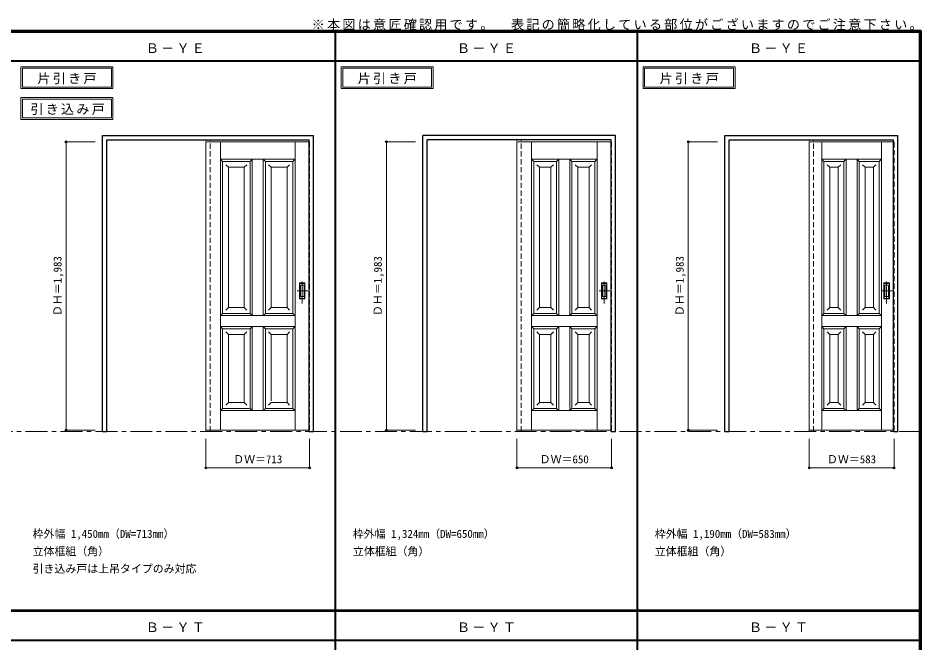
# Model space of a CAD drawing. Units: millimetres, scale not verified. Extents: x -6000 to 5700, y -4307 to 4260.
# Drawn here: x -502 to 5700, y -36 to 4260 of the extents above; entities that cross this region are included whole.
import ezdxf
from ezdxf.enums import TextEntityAlignment as Align

# ---------------------------------------------------------------- set-up
doc = ezdxf.new("R2010")
doc.units = ezdxf.units.MM
doc.header["$LTSCALE"] = 30
doc.header["$PDMODE"] = 32
doc.header["$PDSIZE"] = 15
doc.linetypes.add('CHAIN1', pattern=[8, 5, -1, 1, -1])
doc.linetypes.add('DASHED1', pattern=[1.8, 1.2, -0.6])
for name, color, linetype, lineweight in [('0-1_通り芯', 7, 'CHAIN1', 18), ('0-2_扉', 7, 'Continuous', 18), ('0-4_枠', 3, 'Continuous', 25), ('0-6_引手', 7, 'Continuous', 18), ('0-A_文字', 7, 'Continuous', 18), ('0-B_寸法', 7, 'Continuous', 9), ('F-1_枠', 6, 'Continuous', 40)]:
    doc.layers.add(name, color=color, linetype=linetype, lineweight=lineweight)
doc.styles.add('ＭＳ ゴシック', font='')
doc.styles.get('ＭＳ ゴシック').set_extended_font_data('MS Gothic')

msp = doc.modelspace()

# ---------------------------------------------------------------- linework, layer by layer
at = {"layer": '0-1_通り芯'}
msp.add_line((-5490, 1418), (5690, 1418), dxfattribs=at)
at = {"layer": '0-2_扉', "color": 4, "linetype": 'DASHED1', "lineweight": 9}
for p, q in [((788, 3409.5), (788, 3405.5)), ((1498, 3409.5), (1501, 3409.5)), ((2925, 3409.5), (2925, 3405.5)), ((3572, 3409.5), (3575, 3409.5)), ((4932, 3409.5), (4932, 3405.5)), ((5512, 3409.5), (5515, 3409.5))]:
    msp.add_line(p, q, dxfattribs=at)
at = {"layer": '0-2_扉'}
for p, q in [((788, 3409.5), (788, 1426.5)), ((788, 3409.5), (1498, 3409.5)), ((888, 1426.5), (888, 3409.5)), ((1401, 1426.5), (1401, 3409.5)), ((2925, 3409.5), (2925, 1426.5)), ((2925, 3409.5), (3572, 3409.5)), ((3025, 1426.5), (3025, 3409.5)), ((3475, 1426.5), (3475, 3409.5)), ((4932, 3409.5), (4932, 1426.5)), ((4932, 3409.5), (5512, 3409.5)), ((5019, 1426.5), (5019, 3409.5)), ((5428, 1426.5), (5428, 3409.5)), ((888, 3289.5), (903, 3274.5)), ((888, 3289.5), (1184.5, 3289.5)), ((1092, 3274.5), (1107, 3289.5)), ((1107, 3289.5), (1107, 2214.5)), ((1182, 3289.5), (1182, 2214.5)), ((1197, 3274.5), (1182.29, 3289.21)), ((1184.5, 3289.5), (1401, 3289.5)), ((1401, 3289.5), (1386, 3274.5)), ((3025, 3289.5), (3475, 3289.5)), ((3197.5, 3274.5), (3212.5, 3289.5)), ((3212.5, 3289.5), (3212.5, 2214.5)), ((3287.5, 3289.5), (3287.5, 2214.5)), ((3302.5, 3274.5), (3287.5, 3289.5)), ((3475, 3289.5), (3460, 3274.5)), ((5019, 3289.5), (5034, 3274.5)), ((5019, 3289.5), (5428, 3289.5)), ((5171, 3274.5), (5186, 3289.5)), ((5186, 3289.5), (5186, 2214.5)), ((5261, 3289.5), (5261, 2214.5)), ((5276, 3274.5), (5261, 3289.5)), ((5428, 3289.5), (5413, 3274.5)), ((943.04, 3234.5), (925.36, 3252.18)), ((943, 2269.5), (943, 3234.5)), ((1052.04, 3234.5), (943.04, 3234.5)), ((1052, 3234.5), (1052, 2269.5)), ((1052.04, 3234.5), (1069.71, 3252.18)), ((1092, 3274.5), (1092, 2986.5)), ((1197, 3274.5), (1197, 2986.5)), ((1197, 3274.5), (1386, 3274.5)), ((1237, 3234.5), (1219.32, 3252.18)), ((1346, 3234.5), (1237, 3234.5)), ((1237, 2269.5), (1237, 3234.5)), ((1346, 3234.5), (1363.68, 3252.18)), ((1346, 3234.5), (1346, 2269.5)), ((1386, 2229.5), (1386, 3274.5)), ((3040, 2373.19), (3040, 3274.5)), ((3080, 3234.5), (3062.32, 3252.18)), ((3080, 3234.5), (3157.5, 3234.5)), ((3080, 2269.5), (3080, 3234.5)), ((3157.5, 3234.5), (3175.18, 3252.18)), ((3157.5, 3234.5), (3157.5, 2269.5)), ((3197.5, 3274.5), (3197.5, 2229.5)), ((3302.5, 3274.5), (3302.5, 2229.5)), ((3302.5, 3274.5), (3460, 3274.5)), ((3342.5, 3234.5), (3324.82, 3252.18)), ((3342.5, 3234.5), (3420, 3234.5)), ((3342.5, 3234.5), (3342.5, 2269.5)), ((3420, 3234.5), (3437.68, 3252.18)), ((3420, 2269.5), (3420, 3234.5)), ((3460, 2230.61), (3460, 3274.5)), ((5074, 3234.5), (5056.32, 3252.18)), ((5074, 3234.5), (5131, 3234.5)), ((5074, 2269.5), (5074, 3234.5)), ((5131, 3234.5), (5148.68, 3252.18)), ((5131, 3234.5), (5131, 2269.5)), ((5171, 3274.5), (5171, 2229.5)), ((5276, 3274.5), (5276, 2229.5)), ((5276, 3274.5), (5413, 3274.5)), ((5316, 3234.5), (5298.32, 3252.18)), ((5316, 3234.5), (5373, 3234.5)), ((5316, 3234.5), (5316, 2269.5)), ((5373, 3234.5), (5390.68, 3252.18)), ((5373, 2269.5), (5373, 3234.5)), ((5413, 2230.61), (5413, 3274.5)), ((903.19, 3091.5), (903, 3091.5)), ((3040.19, 3091.5), (3040, 3091.5)), ((5034.19, 3091.5), (5034, 3091.5)), ((1092, 2986.5), (1092, 2229.5)), ((1197, 2986.5), (1197, 2229.5)), ((943, 2766.5), (943, 2767.93)), ((1237, 2766.5), (1237, 2767.93)), ((903, 2229.5), (903, 2372.02)), ((3040, 2229.5), (3040, 2373.19)), ((5034, 2229.5), (5034, 2373.19)), ((943, 2269.5), (925.32, 2251.82)), ((1052, 2269.5), (1069.68, 2251.82)), ((1237, 2269.5), (1219.32, 2251.82)), ((1346, 2269.5), (1363.68, 2251.82)), ((3080, 2269.5), (3062.32, 2251.82)), ((3080, 2269.5), (3157.5, 2269.5)), ((3157.5, 2269.5), (3175.18, 2251.82)), ((3342.5, 2269.5), (3324.82, 2251.82)), ((3342.5, 2269.5), (3420, 2269.5)), ((3420, 2269.5), (3437.68, 2251.82)), ((5074, 2269.5), (5056.32, 2251.82)), ((5074, 2269.5), (5131, 2269.5)), ((5131, 2269.5), (5148.68, 2251.82)), ((5316, 2269.5), (5298.32, 2251.82)), ((5316, 2269.5), (5373, 2269.5)), ((5373, 2269.5), (5390.68, 2251.82)), ((888, 2214.5), (903, 2229.5)), ((1182, 2214.5), (888, 2214.5)), ((1092, 2229.5), (903, 2229.5)), ((1182, 2214.5), (1197, 2229.5)), ((1401, 2214.5), (1182, 2214.5)), ((1386, 2229.5), (1197, 2229.5)), ((1197, 2229.5), (1386, 2229.5)), ((1386, 2229.5), (1401, 2214.5)), ((3025, 2214.5), (3040, 2229.5)), ((3025, 2214.5), (3475, 2214.5)), ((3040, 2229.5), (3197.5, 2229.5)), ((3212.5, 2214.5), (3197.5, 2229.5)), ((3287.5, 2214.5), (3302.5, 2229.5)), ((3302.5, 2229.5), (3460, 2229.5)), ((3460, 2229.5), (3460, 2230.61)), ((3460, 2229.5), (3475, 2214.5)), ((5019, 2214.5), (5034, 2229.5)), ((5019, 2214.5), (5428, 2214.5)), ((5034, 2229.5), (5171, 2229.5)), ((5186, 2214.5), (5171, 2229.5)), ((5261, 2214.5), (5276, 2229.5)), ((5276, 2229.5), (5413, 2229.5)), ((5413, 2229.5), (5413, 2230.61)), ((5413, 2229.5), (5428, 2214.5)), ((888, 2139.5), (903, 2124.5)), ((888, 2139.5), (1182, 2139.5)), ((903, 2124.5), (1092, 2124.5)), ((903, 1576.5), (903, 2124.5)), ((1092, 2124.5), (1107, 2139.5)), ((1092, 2124.5), (1092, 1576.5)), ((1107, 2139.5), (1107, 1561.5)), ((1182, 2139.5), (1401, 2139.5)), ((1182, 2139.5), (1197, 2124.5)), ((1182, 2139.5), (1182, 1561.5)), ((1197, 2124.5), (1386, 2124.5)), ((1197, 2124.5), (1197, 1576.5)), ((1386, 2124.5), (1401, 2139.5)), ((1386, 1576.5), (1386, 2124.5)), ((3025, 2139.5), (3475, 2139.5)), ((3025, 2139.5), (3040, 2124.5)), ((3040, 1576.5), (3040, 2124.5)), ((3040, 2124.5), (3197.5, 2124.5)), ((3197.5, 2124.5), (3212.5, 2139.5)), ((3197.5, 2124.5), (3197.5, 1576.5)), ((3212.5, 2139.5), (3212.5, 1561.5)), ((3302.5, 2124.5), (3287.5, 2139.5)), ((3287.5, 2139.5), (3287.5, 1561.5)), ((3302.5, 2124.5), (3302.5, 1576.5)), ((3460, 1576.5), (3460, 2124.5)), ((5019, 2139.5), (5034, 2124.5)), ((5019, 2139.5), (5428, 2139.5)), ((5034, 1576.5), (5034, 2124.5)), ((5034, 2124.5), (5171, 2124.5)), ((5171, 2124.5), (5186, 2139.5)), ((5171, 2124.5), (5171, 1576.5)), ((5186, 2139.5), (5186, 1561.5)), ((5261, 2139.5), (5261, 1561.5)), ((5276, 2124.5), (5261, 2139.5)), ((5276, 2124.5), (5276, 1576.5)), ((5276, 2124.5), (5413, 2124.5)), ((943.04, 2084.5), (925.36, 2102.18)), ((943, 1616.5), (943, 2084.5)), ((1052.04, 2084.5), (943.04, 2084.5)), ((1052, 2084.5), (1052, 1616.5)), ((1052.04, 2084.5), (1069.71, 2102.18)), ((1237, 2084.5), (1219.32, 2102.18)), ((1346, 2084.5), (1237, 2084.5)), ((1237, 1627.77), (1237, 2084.5)), ((1346, 2084.5), (1363.68, 2102.18)), ((1346, 2084.5), (1346, 1616.5)), ((3080, 2084.5), (3062.32, 2102.18)), ((3080, 2084.5), (3157.5, 2084.5)), ((3080, 1616.5), (3080, 2084.5)), ((3157.5, 2084.5), (3175.18, 2102.18)), ((3157.5, 2084.5), (3157.5, 1616.5)), ((3342.5, 2084.5), (3324.82, 2102.18)), ((3342.5, 2084.5), (3342.5, 1616.5)), ((3342.5, 2084.5), (3420, 2084.5)), ((3420, 2084.5), (3437.68, 2102.18)), ((5074, 2084.5), (5131, 2084.5)), ((5131, 2084.5), (5148.68, 2102.18)), ((5131, 2084.5), (5131, 1616.5)), ((5316, 2084.5), (5298.32, 2102.18)), ((5316, 2084.5), (5316, 1616.5)), ((5316, 2084.5), (5373, 2084.5)), ((943, 1616.5), (925.32, 1598.82)), ((1052, 1616.5), (1069.68, 1598.82)), ((1237, 1616.5), (1219.32, 1598.82)), ((1346, 1616.5), (1363.68, 1598.82)), ((3080, 1616.5), (3062.32, 1598.82)), ((3080, 1616.5), (3157.5, 1616.5)), ((3157.5, 1616.5), (3175.18, 1598.82)), ((3342.5, 1616.5), (3324.82, 1598.82)), ((3420, 1616.5), (3437.68, 1598.82)), ((5074, 1616.5), (5056.32, 1598.82)), ((5074, 1616.5), (5131, 1616.5)), ((5131, 1616.5), (5148.68, 1598.82)), ((5316, 1616.5), (5298.32, 1598.82)), ((5316, 1616.5), (5373, 1616.5)), ((5373, 1616.5), (5390.68, 1598.82)), ((903, 1576.5), (888, 1561.5)), ((888, 1561.5), (1182, 1561.5)), ((903, 1576.5), (1092, 1576.5)), ((1092, 1576.5), (1107, 1561.5)), ((1197, 1576.5), (1182, 1561.5)), ((1182, 1561.5), (1401, 1561.5)), ((1197, 1576.5), (1386, 1576.5)), ((1386, 1576.5), (1401, 1561.5)), ((3040, 1576.5), (3025, 1561.5)), ((3025, 1561.5), (3475, 1561.5)), ((3040, 1576.5), (3197.5, 1576.5)), ((3212.5, 1561.5), (3197.5, 1576.5)), ((3287.5, 1561.5), (3302.5, 1576.5)), ((5034, 1576.5), (5019, 1561.5)), ((5019, 1561.5), (5428, 1561.5)), ((5034, 1576.5), (5171, 1576.5)), ((5186, 1561.5), (5171, 1576.5)), ((5261, 1561.5), (5276, 1576.5)), ((5276, 1576.5), (5413, 1576.5)), ((5413, 1576.5), (5428, 1561.5)), ((788, 1426.5), (1498, 1426.5)), ((2925, 1426.5), (3572, 1426.5)), ((4932, 1426.5), (5512, 1426.5))]:
    msp.add_line(p, q, dxfattribs=at)
at = {"layer": '0-2_扉', "color": 4, "linetype": 'DASHED1', "lineweight": 9}
for points in [[(1498, 1426.5), (1501, 1426.5), (1501, 3409.5)], [(3572, 1426.5), (3575, 1426.5), (3575, 3409.5)], [(5512, 1426.5), (5515, 1426.5), (5515, 3409.5)]]:
    msp.add_lwpolyline(points, dxfattribs=at)
at = {"layer": '0-2_扉'}
for points in [[(3025, 3289.5), (3040, 3274.5), (3197.5, 3274.5)], [(903, 2372.02), (903, 3274.5), (1092, 3274.5)], [(5034, 2229.5), (5034, 3274.5), (5171, 3274.5)], [(1052, 2269.5), (943, 2269.5), (943, 2270.93)], [(1346, 2269.5), (1237, 2269.5), (1237, 2270.93)], [(903, 2229.5), (1092, 2229.5), (1107, 2214.5)], [(3302.5, 2124.5), (3460, 2124.5), (3475, 2139.5)], [(5413, 1576.5), (5413, 2124.5), (5428, 2139.5)], [(3342.5, 1616.5), (3420, 1616.5), (3420, 2084.5)], [(5074, 1616.5), (5074, 2084.5), (5056.32, 2102.18)], [(5373, 1616.5), (5373, 2084.5), (5390.68, 2102.18)], [(1052, 1616.5), (943, 1616.5), (943, 1617.93)], [(1346, 1616.5), (1237, 1616.5), (1237, 1617.93)], [(3302.5, 1576.5), (3460, 1576.5), (3475, 1561.5)]]:
    msp.add_lwpolyline(points, dxfattribs=at)
at = {"layer": '0-4_枠'}
for p, q in [((78, 1418), (78, 3453)), ((78, 3453), (1528, 3453)), ((108, 3423), (1498, 3423)), ((1498, 1418), (1498, 3423)), ((1528, 1418), (1528, 3453)), ((2278, 1418), (2278, 3453)), ((3602, 3453), (2278, 3453)), ((3572, 3423), (2308, 3423)), ((3572, 1418), (3572, 3423)), ((3602, 1418), (3602, 3453)), ((4352, 1418), (4352, 3453)), ((4352, 3453), (5542, 3453)), ((4382, 3423), (5512, 3423)), ((5512, 1418), (5512, 3423)), ((5542, 1418), (5542, 3453)), ((1498, 1418), (1528, 1418)), ((3572, 1418), (3602, 1418)), ((5512, 1418), (5542, 1418))]:
    msp.add_line(p, q, dxfattribs=at)
at = {"layer": '0-4_枠', "color": 4, "linetype": 'DASHED1', "lineweight": 9}
for p, q in [((788, 1418), (788, 3423)), ((818, 1418), (818, 3423)), ((2925, 1418), (2925, 3423)), ((2955, 1418), (2955, 3423)), ((4932, 1418), (4932, 3423)), ((4962, 1418), (4962, 3423)), ((788, 1418), (818, 1418)), ((2925, 1418), (2955, 1418)), ((4932, 1418), (4962, 1418))]:
    msp.add_line(p, q, dxfattribs=at)
at = {"layer": '0-4_枠'}
for points in [[(78, 1418), (108, 1418), (108, 3423)], [(2278, 1418), (2308, 1418), (2308, 3423)], [(4352, 1418), (4382, 1418), (4382, 3423)]]:
    msp.add_lwpolyline(points, dxfattribs=at)
at = {"layer": '0-6_引手'}
for p, q in [((1469, 2439), (1431, 2439)), ((1431, 2329), (1431, 2439)), ((1462.5, 2423), (1437.5, 2423)), ((1437.5, 2345), (1437.5, 2423)), ((1462.5, 2345), (1462.5, 2423)), ((1469, 2329), (1469, 2439)), ((3543, 2439), (3505, 2439)), ((3505, 2329), (3505, 2439)), ((3543, 2439), (3505, 2439)), ((3505, 2329), (3505, 2439)), ((3536.5, 2423), (3511.5, 2423)), ((3511.5, 2345), (3511.5, 2423)), ((3536.5, 2423), (3511.5, 2423)), ((3511.5, 2345), (3511.5, 2423)), ((3536.5, 2345), (3536.5, 2423)), ((3536.5, 2345), (3536.5, 2423)), ((3543, 2329), (3543, 2439)), ((3543, 2329), (3543, 2439)), ((5483, 2439), (5445, 2439)), ((5445, 2329), (5445, 2439)), ((5483, 2439), (5445, 2439)), ((5445, 2329), (5445, 2439)), ((5476.5, 2423), (5451.5, 2423)), ((5451.5, 2345), (5451.5, 2423)), ((5476.5, 2423), (5451.5, 2423)), ((5451.5, 2345), (5451.5, 2423)), ((5476.5, 2345), (5476.5, 2423)), ((5476.5, 2345), (5476.5, 2423)), ((5483, 2329), (5483, 2439)), ((5483, 2329), (5483, 2439)), ((1469, 2329), (1431, 2329)), ((1462.5, 2345), (1437.5, 2345)), ((3543, 2329), (3505, 2329)), ((3543, 2329), (3505, 2329)), ((3536.5, 2345), (3511.5, 2345)), ((3536.5, 2345), (3511.5, 2345)), ((5483, 2329), (5445, 2329)), ((5483, 2329), (5445, 2329)), ((5476.5, 2345), (5451.5, 2345)), ((5476.5, 2345), (5451.5, 2345))]:
    msp.add_line(p, q, dxfattribs=at)
at = {"layer": '0-6_引手', "linetype": 'DASHED1'}
for p, q in [((1434, 2333), (1434, 2435)), ((3508, 2333), (3508, 2435)), ((3508, 2333), (3508, 2435)), ((5448, 2333), (5448, 2435)), ((5448, 2333), (5448, 2435)), ((1466, 2333), (1434, 2333)), ((3540, 2333), (3508, 2333)), ((3540, 2333), (3508, 2333)), ((5480, 2333), (5448, 2333)), ((5480, 2333), (5448, 2333))]:
    msp.add_line(p, q, dxfattribs=at)
at = {"layer": '0-6_引手', "linetype": 'CHAIN1'}
for p, q in [((1450, 2298.77), (1450, 2469.62)), ((3524, 2298.77), (3524, 2469.62)), ((3524, 2298.77), (3524, 2469.62)), ((5464, 2298.77), (5464, 2469.62)), ((5464, 2298.77), (5464, 2469.62)), ((1488.07, 2384), (1415.56, 2384)), ((3562.07, 2384), (3489.56, 2384)), ((3562.07, 2384), (3489.56, 2384)), ((5502.07, 2384), (5429.56, 2384)), ((5502.07, 2384), (5429.56, 2384))]:
    msp.add_line(p, q, dxfattribs=at)
at = {"layer": '0-6_引手', "linetype": 'DASHED1'}
for points in [[(1466, 2333), (1466, 2435), (1434, 2435)], [(3540, 2333), (3540, 2435), (3508, 2435)], [(3540, 2333), (3540, 2435), (3508, 2435)], [(5480, 2333), (5480, 2435), (5448, 2435)], [(5480, 2333), (5480, 2435), (5448, 2435)]]:
    msp.add_lwpolyline(points, dxfattribs=at)
at = {"layer": '0-A_文字'}
for p, q in [((-482, 3925), (-482, 3775)), ((-472, 3915), (-472, 3785)), ((-472, 3915), (139.03, 3915)), ((139.03, 3915), (139.03, 3785)), ((1718, 3925), (1718, 3775)), ((1728, 3915), (1728, 3785)), ((1728, 3915), (2339.03, 3915)), ((2339.03, 3915), (2339.03, 3785)), ((3792, 3925), (3792, 3775)), ((3802, 3915), (3802, 3785)), ((3802, 3915), (4413.03, 3915)), ((4413.03, 3915), (4413.03, 3785)), ((-472, 3785), (139.03, 3785)), ((1728, 3785), (2339.03, 3785)), ((3802, 3785), (4413.03, 3785)), ((-482, 3775), (149.03, 3775)), ((1718, 3775), (2349.03, 3775)), ((3792, 3775), (4423.03, 3775)), ((-482, 3713.53), (-482, 3563.53)), ((-472, 3703.53), (-472, 3573.53)), ((-472, 3703.53), (139.03, 3703.53)), ((139.03, 3703.53), (139.03, 3573.53)), ((-482, 3563.53), (149.03, 3563.53)), ((-472, 3573.53), (139.03, 3573.53))]:
    msp.add_line(p, q, dxfattribs=at)
for points in [[(-482, 3925), (149.03, 3925), (149.03, 3775)], [(1718, 3925), (2349.03, 3925), (2349.03, 3775)], [(3792, 3925), (4423.03, 3925), (4423.03, 3775)], [(-482, 3713.53), (149.03, 3713.53), (149.03, 3563.53)]]:
    msp.add_lwpolyline(points, dxfattribs=at)
at = {"layer": '0-B_寸法', "color": 4}
for p, q in [((-172, 3409.5), (-172, 1426.5)), ((-172, 3409.5), (28, 3409.5)), ((2028, 3409.5), (2028, 1426.5)), ((2028, 3409.5), (2228, 3409.5)), ((4102, 3409.5), (4102, 1426.5)), ((4102, 3409.5), (4302, 3409.5)), ((-172, 1426.5), (28, 1426.5)), ((2028, 1426.5), (2228, 1426.5)), ((4102, 1426.5), (4302, 1426.5)), ((1501, 1168), (1501, 1368)), ((3575, 1168), (3575, 1368)), ((5515, 1168), (5515, 1368))]:
    msp.add_line(p, q, dxfattribs=at)
for points in [[(1501, 1168), (788, 1168), (788, 1368)], [(3575, 1168), (2925, 1168), (2925, 1368)], [(5515, 1168), (4932, 1168), (4932, 1368)]]:
    msp.add_lwpolyline(points, dxfattribs=at)
at = {"layer": '0-B_寸法'}
for p in [(-172, 3409.5), (2028, 3409.5), (4102, 3409.5), (-172, 1426.5), (2028, 1426.5), (4102, 1426.5), (788, 1168), (1501, 1168), (2925, 1168), (3575, 1168), (4932, 1168), (5515, 1168)]:
    msp.add_point(p, dxfattribs=at)
at = {"layer": 'F-1_枠'}
for p, q in [((-6000, 4175), (5700, 4175)), ((-6000, 4170), (5700, 4170)), ((-6000, 4165), (5700, 4165)), ((1678, -3790), (1678, 4175)), ((3752, -3790), (3752, 4175)), ((5690, 4175), (5690, -4205)), ((5695, 4175), (5695, -4205)), ((5700, 4175), (5700, -4205)), ((-6000, 3965), (5700, 3965)), ((-6000, 190.5), (5700, 190.5)), ((-6000, 187.5), (5700, 187.5)), ((-6000, 184.5), (5700, 184.5)), ((-6000, -15.5), (5700, -15.5))]:
    msp.add_line(p, q, dxfattribs=at)

# ---------------------------------------------------------------- texts
at = {"layer": '0-A_文字', "style": 'ＭＳ ゴシック'}
for s, p in [('枠外幅 1,450mm（DW=713mm）', (-402, 670.5)), ('枠外幅 1,324mm（DW=650mm）', (1798, 670.5)), ('枠外幅 1,190mm（DW=583mm）', (3872, 670.5)), ('立体框組（角）', (-402, 550.5)), ('立体框組（角）', (1798, 550.5)), ('立体框組（角）', (3872, 550.5)), ('引き込み戸は上吊タイプのみ対応', (-402, 430.5))]:
    msp.add_text(s, height=54.99, dxfattribs=at).set_placement(p, align=Align.BOTTOM_LEFT)
at = {"layer": '0-A_文字', "char_height": 65.98, "attachment_point": 7, "style": 'ＭＳ ゴシック'}
for s, insert in [('\\T1.17;※本図は意匠確認用です。\u3000表記の簡略化している部位がございますのでご注意下さい。', (1515, 4175)), ('\\T1.17;Ｂ－ＹＥ', (375.5, 4020)), ('\\T1.17;Ｂ－ＹＥ', (2512.5, 4020)), ('\\T1.17;Ｂ－ＹＥ', (4518.5, 4020)), ('\\T1.17;片引き戸', (-368.98, 3805)), ('\\T1.17;片引き戸', (1831.02, 3805)), ('\\T1.17;片引き戸', (3905.02, 3805)), ('\\T1.17;引き込み戸', (-417.34, 3593.53)), ('\\T1.17;Ｂ－ＹＴ', (375.5, 39.5)), ('\\T1.17;Ｂ－ＹＴ', (2512.5, 39.5)), ('\\T1.17;Ｂ－ＹＴ', (4518.5, 39.5))]:
    msp.add_mtext(s, dxfattribs=dict(at, insert=insert))
at = {"layer": '0-B_寸法', "style": 'ＭＳ ゴシック'}
for p in [(-187, 2211.75), (2013, 2211.75), (4087, 2211.75)]:
    msp.add_text('ＤＨ＝1,983', height=54.99, rotation=90, dxfattribs=at).set_placement(p, align=Align.BOTTOM_LEFT)
for s, p in [('ＤＷ＝713', (975.75, 1183)), ('ＤＷ＝650', (3081.25, 1183)), ('ＤＷ＝583', (5054.75, 1183))]:
    msp.add_text(s, height=54.99, dxfattribs=at).set_placement(p, align=Align.BOTTOM_LEFT)

doc.saveas('drawing.dxf')
